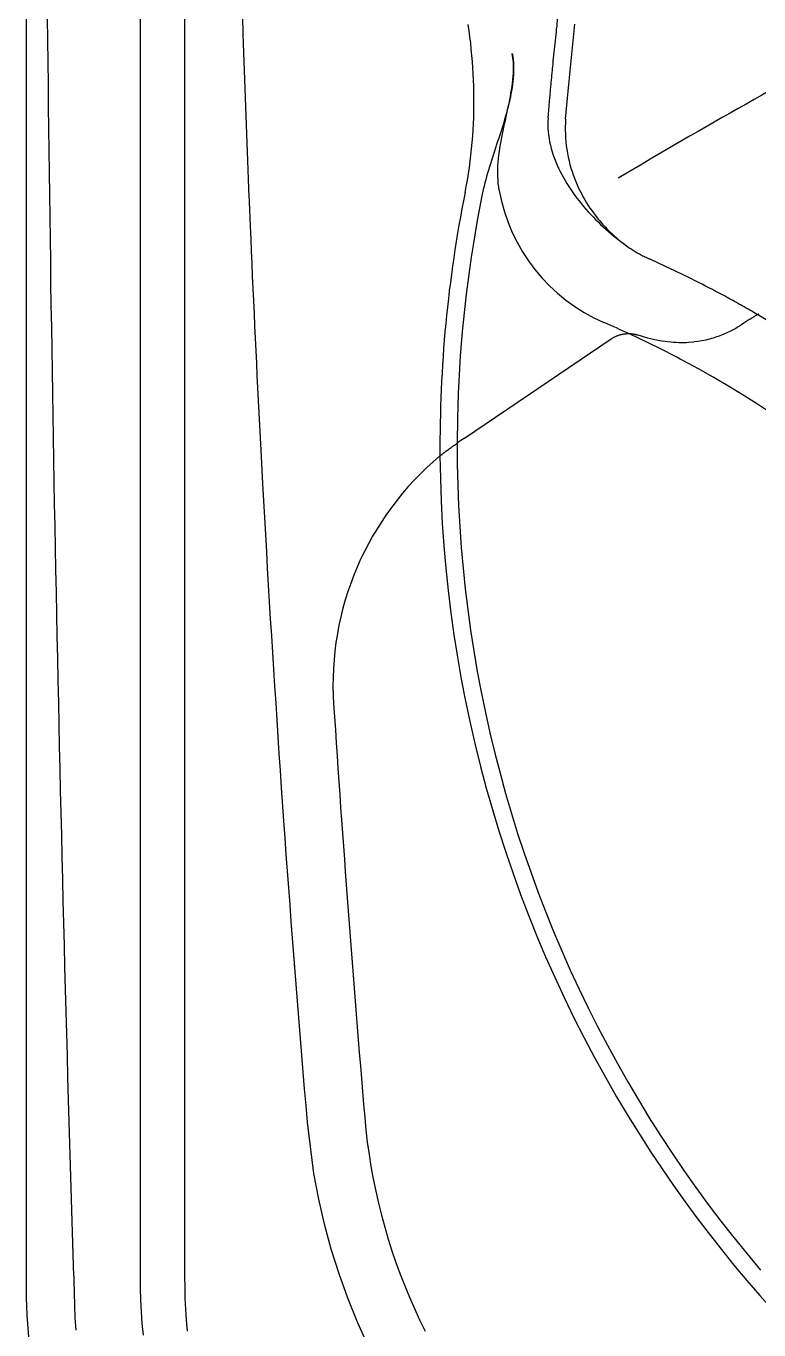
# Model space of a CAD drawing. Extents: x 941 to 1034, y 781 to 934.
# Drawn here: x 941.38 to 953.74, y 812.72 to 834.72 of the extents above; entities that cross this region are included whole.
import ezdxf

# ---------------------------------------------------------------- set-up
doc = ezdxf.new("R2010")
doc.units = 0
doc.header["$MEASUREMENT"] = 0
doc.layers.add('1', color=4, linetype='Continuous')

# ---------------------------------------------------------------- blocks, each defined once
blk = doc.blocks.new('ENVOY')
at = {"layer": '1', "color": 3, "linetype": 'Continuous'}
for p, q in [((1.924, 77.052), (1.924, 12.055)), ((7.393, 26.2), (9.869, 27.874))]:
    blk.add_line(p, q, dxfattribs=at)
at = {"layer": '1', "color": 4}
blk.add_lwpolyline([(93.109, 77.107, 0.414214), (81.109, 89.107), (12, 89.107, 0.414214), (0, 77.107), (0, 12, 0.414214), (12, 0), (81.109, 0, 0.414214), (93.109, 12)], format="xyb", close=True, dxfattribs=at)
at = {"layer": '1', "color": 3, "linetype": 'Continuous'}
for points in [[(2.674, 34.34), (2.674, 32.482), (2.674, 30.625), (2.674, 28.768), (2.674, 26.911), (2.674, 25.054), (2.674, 23.197), (2.674, 21.34), (2.674, 19.482), (2.674, 17.625), (2.674, 15.768), (2.674, 12.054)], [(0.804, 12.058), (0.793, 12.431), (0.782, 12.803), (0.771, 13.175), (0.76, 13.548), (0.749, 13.92), (0.738, 14.293), (0.727, 14.665), (0.717, 15.037), (0.706, 15.41), (0.696, 15.782), (0.686, 16.154), (0.676, 16.527), (0.666, 16.899), (0.656, 17.272), (0.647, 17.644), (0.637, 18.016), (0.628, 18.389), (0.619, 18.761), (0.61, 19.134), (0.601, 19.506), (0.592, 19.878), (0.583, 20.251), (0.575, 20.623), (0.566, 20.996), (0.558, 21.368), (0.55, 21.741), (0.542, 22.113), (0.534, 22.485), (0.526, 22.858), (0.518, 23.23), (0.511, 23.603), (0.504, 23.975), (0.496, 24.348), (0.489, 24.72), (0.482, 25.092), (0.476, 25.465), (0.469, 25.837), (0.462, 26.21), (0.456, 26.582), (0.45, 26.955), (0.444, 27.327), (0.438, 27.7), (0.432, 28.072), (0.426, 28.444), (0.42, 28.817), (0.415, 29.189), (0.41, 29.562), (0.404, 29.934), (0.399, 30.307), (0.394, 30.679), (0.39, 31.052), (0.385, 31.424), (0.381, 31.797), (0.376, 32.169), (0.372, 32.542), (0.368, 32.914), (0.364, 33.287)], [(9.1, 31.581), (9.11, 31.699), (9.12, 31.816), (9.13, 31.933), (9.141, 32.049), (9.152, 32.164), (9.162, 32.279), (9.174, 32.394), (9.185, 32.508), (9.196, 32.621), (9.208, 32.734), (9.22, 32.847), (9.231, 32.959), (9.243, 33.071), (9.255, 33.182)], [(7.404, 30.342), (7.424, 30.447), (7.443, 30.553), (7.46, 30.659), (7.476, 30.765), (7.49, 30.87), (7.503, 30.976), (7.514, 31.082), (7.524, 31.188), (7.532, 31.294), (7.539, 31.4), (7.544, 31.505), (7.549, 31.611), (7.551, 31.716), (7.553, 31.821), (7.553, 31.926), (7.552, 32.031), (7.549, 32.136), (7.546, 32.241), (7.541, 32.345), (7.535, 32.449), (7.527, 32.554), (7.519, 32.658), (7.509, 32.762), (7.498, 32.865), (7.486, 32.969), (7.473, 33.073), (7.458, 33.176)], [(8.887, 32.511), (8.892, 32.561), (8.897, 32.611), (8.902, 32.66), (8.907, 32.709), (8.912, 32.759), (8.917, 32.808), (8.922, 32.857), (8.928, 32.906), (8.933, 32.955), (8.938, 33.004), (8.943, 33.052), (8.948, 33.101), (8.954, 33.15), (8.959, 33.198), (8.964, 33.247), (8.969, 33.295), (8.975, 33.343), (8.98, 33.392), (8.991, 33.488)], [(8.2, 32.691), (8.208, 32.64), (8.214, 32.589), (8.218, 32.537), (8.221, 32.485), (8.221, 32.432), (8.221, 32.38), (8.218, 32.327), (8.215, 32.273), (8.21, 32.22), (8.204, 32.166), (8.196, 32.113), (8.187, 32.059), (8.178, 32.006), (8.167, 31.952), (8.155, 31.898), (8.143, 31.845), (8.13, 31.791), (8.116, 31.738), (8.102, 31.684), (8.087, 31.631), (8.071, 31.578), (8.055, 31.524), (8.039, 31.471), (8.022, 31.418), (8.005, 31.364), (7.988, 31.311), (7.971, 31.258), (7.953, 31.204), (7.936, 31.151), (7.918, 31.098), (7.9, 31.044), (7.883, 30.991), (7.866, 30.937), (7.848, 30.884), (7.831, 30.83), (7.815, 30.776), (7.798, 30.722), (7.782, 30.668), (7.767, 30.614), (7.752, 30.56), (7.738, 30.505), (7.724, 30.45), (7.711, 30.396), (7.687, 30.285)], [(7.98, 30.38), (7.971, 30.439), (7.964, 30.498), (7.959, 30.558), (7.956, 30.618), (7.955, 30.678), (7.956, 30.738), (7.958, 30.798), (7.962, 30.857), (7.967, 30.917), (7.974, 30.976), (7.982, 31.035), (7.99, 31.094), (8, 31.153), (8.01, 31.212), (8.021, 31.27), (8.033, 31.329), (8.045, 31.387), (8.058, 31.445), (8.07, 31.503), (8.083, 31.56), (8.096, 31.618), (8.109, 31.676), (8.121, 31.733), (8.133, 31.79), (8.145, 31.848), (8.157, 31.905), (8.168, 31.962), (8.178, 32.019), (8.187, 32.076), (8.196, 32.133), (8.203, 32.19), (8.209, 32.246), (8.214, 32.303), (8.218, 32.36), (8.219, 32.416), (8.22, 32.472), (8.218, 32.527), (8.214, 32.582), (8.2, 32.691)], [(8.812, 31.691), (8.814, 31.715), (8.816, 31.739), (8.818, 31.762), (8.82, 31.786), (8.822, 31.809), (8.824, 31.832), (8.826, 31.856), (8.828, 31.879), (8.83, 31.903), (8.832, 31.926), (8.834, 31.95), (8.836, 31.974), (8.838, 31.997), (8.84, 32.021), (8.842, 32.045), (8.845, 32.069), (8.847, 32.092), (8.849, 32.116), (8.851, 32.139), (8.853, 32.163), (8.856, 32.186), (8.858, 32.21), (8.86, 32.233), (8.862, 32.256), (8.864, 32.28), (8.867, 32.303), (8.869, 32.326), (8.871, 32.349), (8.873, 32.373), (8.876, 32.396), (8.878, 32.419), (8.88, 32.442), (8.883, 32.465), (8.887, 32.511)], [(12.68, 32.138), (12.546, 32.063), (12.411, 31.988), (12.277, 31.912), (12.142, 31.836), (12.007, 31.76), (11.873, 31.684), (11.738, 31.607), (11.603, 31.53), (11.469, 31.453), (11.334, 31.375), (11.199, 31.298), (11.065, 31.22), (10.93, 31.141), (10.795, 31.062), (10.66, 30.983), (10.525, 30.904), (10.39, 30.824), (10.256, 30.744), (9.986, 30.583)], [(8.166, 31.954), (8.165, 31.948), (8.164, 31.943), (8.163, 31.937), (8.162, 31.932), (8.161, 31.926), (8.16, 31.921), (8.159, 31.915), (8.158, 31.91), (8.156, 31.904), (8.155, 31.899), (8.154, 31.893), (8.153, 31.888), (8.152, 31.882), (8.15, 31.877), (8.149, 31.871), (8.148, 31.866), (8.147, 31.86), (8.145, 31.855), (8.143, 31.844)], [(8.804, 31.605), (8.805, 31.609), (8.805, 31.614), (8.805, 31.618), (8.806, 31.623), (8.806, 31.627), (8.807, 31.631), (8.807, 31.636), (8.807, 31.64), (8.808, 31.644), (8.808, 31.649), (8.808, 31.653), (8.809, 31.657), (8.809, 31.662), (8.809, 31.666), (8.81, 31.67), (8.81, 31.674), (8.81, 31.679), (8.811, 31.683), (8.812, 31.691)], [(8.804, 31.605), (8.801, 31.547), (8.8, 31.489), (8.801, 31.431), (8.805, 31.373), (8.811, 31.315), (8.819, 31.257), (8.83, 31.199), (8.842, 31.142), (8.857, 31.085), (8.873, 31.028), (8.891, 30.972), (8.911, 30.917), (8.933, 30.862), (8.956, 30.807), (8.98, 30.753), (9.006, 30.7), (9.033, 30.647), (9.062, 30.595), (9.091, 30.544), (9.122, 30.493), (9.154, 30.443), (9.187, 30.393), (9.221, 30.344), (9.256, 30.296), (9.291, 30.248), (9.328, 30.201), (9.365, 30.155), (9.403, 30.109), (9.442, 30.064), (9.482, 30.019), (9.522, 29.975), (9.563, 29.932), (9.605, 29.889), (9.647, 29.847), (9.69, 29.805), (9.734, 29.765), (9.778, 29.725), (9.822, 29.685), (9.868, 29.646), (9.913, 29.608), (9.96, 29.571), (10.007, 29.534), (10.054, 29.498), (10.151, 29.428)], [(9.1, 31.581), (9.096, 31.518), (9.094, 31.454), (9.093, 31.39), (9.095, 31.326), (9.098, 31.262), (9.103, 31.198), (9.11, 31.134), (9.119, 31.07), (9.13, 31.006), (9.142, 30.942), (9.157, 30.879), (9.172, 30.818), (9.19, 30.757), (9.208, 30.698), (9.228, 30.64), (9.249, 30.583), (9.271, 30.527), (9.294, 30.472), (9.319, 30.419), (9.344, 30.367), (9.37, 30.317), (9.397, 30.267), (9.424, 30.219), (9.452, 30.172), (9.481, 30.127), (9.51, 30.082), (9.54, 30.04), (9.57, 29.998), (9.63, 29.919)], [(3.768, 30.194), (3.767, 30.198), (3.767, 30.201), (3.767, 30.205), (3.767, 30.208), (3.767, 30.212), (3.767, 30.216), (3.767, 30.219), (3.766, 30.223), (3.766, 30.226), (3.766, 30.23), (3.766, 30.234), (3.766, 30.237), (3.766, 30.241), (3.766, 30.244), (3.765, 30.248), (3.765, 30.252), (3.765, 30.255), (3.765, 30.259), (3.765, 30.266)], [(7.687, 30.285), (7.647, 30.079), (7.608, 29.873), (7.572, 29.666), (7.538, 29.458), (7.506, 29.251), (7.476, 29.043), (7.448, 28.835), (7.422, 28.626), (7.398, 28.418), (7.376, 28.209), (7.356, 28), (7.338, 27.791), (7.322, 27.581), (7.309, 27.372), (7.297, 27.162), (7.287, 26.952), (7.28, 26.743), (7.274, 26.533), (7.269, 26.113)], [(9.63, 29.919), (9.653, 29.891), (9.676, 29.864), (9.699, 29.837), (9.723, 29.81), (9.747, 29.783), (9.771, 29.757), (9.796, 29.731), (9.821, 29.705), (9.847, 29.68), (9.873, 29.655), (9.899, 29.631), (9.926, 29.606), (9.953, 29.583), (9.98, 29.559), (10.008, 29.536), (10.036, 29.514), (10.064, 29.492), (10.093, 29.47), (10.151, 29.428)], [(10.151, 29.428), (10.168, 29.416), (10.185, 29.405), (10.202, 29.393), (10.22, 29.382), (10.237, 29.371), (10.255, 29.36), (10.272, 29.349), (10.29, 29.338), (10.308, 29.328), (10.326, 29.317), (10.344, 29.307), (10.362, 29.297), (10.38, 29.287), (10.398, 29.278), (10.417, 29.268), (10.435, 29.259), (10.454, 29.25), (10.472, 29.241), (10.51, 29.223)], [(11.691, 28.644), (11.633, 28.675), (11.575, 28.706), (11.516, 28.736), (11.458, 28.766), (11.4, 28.796), (11.341, 28.826), (11.282, 28.856), (11.224, 28.885), (11.165, 28.915), (11.106, 28.944), (11.047, 28.973), (10.987, 29.001), (10.928, 29.03), (10.869, 29.058), (10.809, 29.086), (10.749, 29.114), (10.69, 29.141), (10.63, 29.169), (10.51, 29.223)], [(12.336, 28.285), (12.304, 28.303), (12.272, 28.322), (12.24, 28.34), (12.208, 28.359), (12.176, 28.377), (12.144, 28.395), (12.111, 28.413), (12.079, 28.432), (12.047, 28.45), (12.015, 28.468), (11.983, 28.486), (11.95, 28.503), (11.918, 28.521), (11.886, 28.539), (11.853, 28.557), (11.821, 28.574), (11.788, 28.592), (11.756, 28.61), (11.691, 28.644)], [(12.336, 28.285), (12.33, 28.281), (12.323, 28.277), (12.315, 28.272), (12.306, 28.267), (12.296, 28.261), (12.285, 28.254), (12.274, 28.247), (12.262, 28.239), (12.249, 28.231), (12.235, 28.222), (12.221, 28.213), (12.206, 28.203), (12.19, 28.193), (12.174, 28.183), (12.157, 28.172), (12.14, 28.161), (12.123, 28.149), (12.105, 28.137), (12.067, 28.113)], [(12.336, 28.285), (12.336, 28.285), (12.337, 28.286), (12.338, 28.286), (12.339, 28.287), (12.34, 28.287), (12.341, 28.288), (12.342, 28.288), (12.343, 28.289), (12.344, 28.289), (12.345, 28.29), (12.346, 28.29), (12.347, 28.291), (12.348, 28.292), (12.349, 28.292), (12.349, 28.293), (12.35, 28.293), (12.351, 28.294), (12.352, 28.294), (12.353, 28.295), (12.354, 28.295), (12.355, 28.296), (12.356, 28.296), (12.357, 28.297), (12.358, 28.297), (12.359, 28.298), (12.36, 28.298)], [(13.073, 27.832), (12.336, 28.285)], [(9.869, 27.874), (9.877, 27.88), (9.886, 27.886), (9.895, 27.891), (9.904, 27.896), (9.913, 27.901), (9.923, 27.906), (9.932, 27.911), (9.941, 27.915), (9.951, 27.92), (9.96, 27.924), (9.97, 27.928), (9.98, 27.931), (9.989, 27.935), (9.999, 27.938), (10.009, 27.941), (10.019, 27.944), (10.029, 27.947), (10.039, 27.949), (10.049, 27.952), (10.06, 27.954), (10.07, 27.956), (10.08, 27.957), (10.09, 27.959), (10.101, 27.96), (10.111, 27.961), (10.122, 27.962), (10.132, 27.963), (10.142, 27.964), (10.163, 27.964)], [(10.163, 27.964), (10.17, 27.964), (10.177, 27.964), (10.185, 27.963), (10.192, 27.963), (10.199, 27.963), (10.207, 27.962), (10.214, 27.961), (10.222, 27.96), (10.23, 27.959), (10.237, 27.958), (10.245, 27.957), (10.253, 27.956), (10.261, 27.954), (10.269, 27.953), (10.277, 27.951), (10.285, 27.949), (10.293, 27.947), (10.302, 27.945), (10.318, 27.94)], [(10.318, 27.94), (10.373, 27.923), (10.426, 27.908), (10.478, 27.894), (10.53, 27.881), (10.581, 27.869), (10.631, 27.859), (10.681, 27.849), (10.73, 27.841), (10.778, 27.834), (10.825, 27.828), (10.872, 27.823), (10.917, 27.819), (10.963, 27.816), (11.007, 27.815), (11.051, 27.814), (11.094, 27.814), (11.136, 27.815), (11.178, 27.817), (11.259, 27.823)], [(12.067, 28.113), (12.049, 28.101), (12.03, 28.089), (12.01, 28.076), (11.99, 28.064), (11.969, 28.052), (11.947, 28.04), (11.925, 28.028), (11.903, 28.016), (11.879, 28.004), (11.856, 27.992), (11.831, 27.98), (11.806, 27.969), (11.781, 27.958), (11.755, 27.947), (11.728, 27.936), (11.701, 27.925), (11.674, 27.915), (11.645, 27.906), (11.616, 27.896), (11.587, 27.887), (11.557, 27.878), (11.527, 27.87), (11.496, 27.863), (11.464, 27.855), (11.432, 27.849), (11.399, 27.842), (11.365, 27.837), (11.33, 27.831), (11.259, 27.823)], [(6.981, 25.9), (6.995, 25.912), (7.009, 25.923), (7.024, 25.934), (7.038, 25.945), (7.052, 25.956), (7.066, 25.967), (7.081, 25.978), (7.095, 25.989), (7.11, 25.999), (7.124, 26.01), (7.138, 26.021), (7.153, 26.031), (7.167, 26.042), (7.182, 26.052), (7.196, 26.062), (7.211, 26.073), (7.226, 26.083), (7.24, 26.093), (7.269, 26.113)], [(7.269, 26.113), (7.271, 25.761), (7.279, 25.409), (7.293, 25.058), (7.313, 24.706), (7.338, 24.355), (7.369, 24.005), (7.406, 23.655), (7.448, 23.306), (7.496, 22.957), (7.55, 22.61), (7.61, 22.263), (7.675, 21.917), (7.746, 21.572), (7.823, 21.229), (7.905, 20.886), (7.993, 20.545), (8.087, 20.206), (8.186, 19.868), (8.29, 19.531), (8.401, 19.196), (8.517, 18.863), (8.638, 18.531), (8.765, 18.202), (8.897, 17.874), (9.035, 17.549), (9.178, 17.225), (9.326, 16.905), (9.48, 16.586), (9.639, 16.27), (9.803, 15.957), (9.972, 15.646), (10.146, 15.339), (10.326, 15.034), (10.51, 14.732), (10.7, 14.433), (10.894, 14.137), (11.093, 13.845), (11.297, 13.556), (11.506, 13.27), (11.719, 12.988), (11.937, 12.71), (12.159, 12.435), (12.386, 12.164)], [(5.711, 14.74), (5.731, 14.531), (5.755, 14.323), (5.784, 14.115), (5.817, 13.908), (5.855, 13.702), (5.897, 13.497), (5.943, 13.292), (5.994, 13.089), (6.048, 12.887), (6.107, 12.686), (6.17, 12.487), (6.238, 12.289), (6.309, 12.092), (6.385, 11.897), (6.465, 11.704), (6.549, 11.512), (6.637, 11.323), (6.729, 11.134)], [(0.804, 12.058), (0.806, 11.989), (0.807, 11.919), (0.809, 11.848), (0.81, 11.777), (0.812, 11.707), (0.814, 11.637), (0.816, 11.567), (0.819, 11.498), (0.822, 11.428), (0.825, 11.359), (0.829, 11.289), (0.834, 11.22), (0.838, 11.151)], [(1.924, 12.055), (1.926, 11.857), (1.932, 11.658), (1.942, 11.459), (1.955, 11.261), (1.973, 11.063)], [(2.674, 12.054), (2.675, 11.87), (2.68, 11.685), (2.689, 11.501), (2.702, 11.317), (2.719, 11.132)]]:
    blk.add_lwpolyline(points, dxfattribs=at)
at = {"layer": '1', "color": 2, "linetype": 'Continuous'}
for points in [[(3.765, 30.266), (3.759, 30.419), (3.752, 30.571), (3.746, 30.724), (3.74, 30.876), (3.735, 31.029), (3.729, 31.182), (3.723, 31.334), (3.717, 31.487), (3.712, 31.639), (3.706, 31.792), (3.701, 31.945), (3.695, 32.097), (3.69, 32.25), (3.685, 32.402), (3.679, 32.555), (3.674, 32.708), (3.669, 32.86), (3.664, 33.013), (3.654, 33.318)], [(3.964, 25.996), (3.953, 26.206), (3.942, 26.416), (3.931, 26.626), (3.92, 26.836), (3.91, 27.046), (3.9, 27.255), (3.889, 27.465), (3.879, 27.675), (3.869, 27.885), (3.859, 28.095), (3.85, 28.305), (3.84, 28.515), (3.831, 28.725), (3.821, 28.934), (3.812, 29.144), (3.803, 29.354), (3.794, 29.564), (3.785, 29.774), (3.768, 30.194)], [(4.31, 20.306), (4.29, 20.59), (4.271, 20.875), (4.252, 21.159), (4.233, 21.444), (4.215, 21.728), (4.196, 22.012), (4.178, 22.297), (4.16, 22.581), (4.143, 22.866), (4.125, 23.15), (4.108, 23.435), (4.091, 23.719), (4.074, 24.004), (4.058, 24.289), (4.042, 24.573), (4.025, 24.858), (4.01, 25.142), (3.994, 25.427), (3.964, 25.996)], [(4.745, 14.658), (4.721, 14.94), (4.697, 15.222), (4.674, 15.504), (4.651, 15.787), (4.628, 16.069), (4.605, 16.351), (4.582, 16.634), (4.56, 16.916), (4.538, 17.198), (4.516, 17.481), (4.494, 17.763), (4.473, 18.046), (4.452, 18.328), (4.431, 18.611), (4.41, 18.893), (4.389, 19.176), (4.369, 19.458), (4.349, 19.741), (4.31, 20.306)], [(5.77, 10.887), (5.59, 11.285), (5.425, 11.689), (5.278, 12.099), (5.146, 12.515), (5.032, 12.936), (4.935, 13.361), (4.854, 13.79), (4.745, 14.658)]]:
    blk.add_lwpolyline(points, dxfattribs=at)
at = {"layer": '1', "color": 3, "linetype": 'Continuous'}
for centre, radius, start, end in [((10.934, 30.905), 3, 190.0897, 246.6449), ((28.728, 26.072), 21.748, 168.6765, 180.4521), ((2.569, 11.533), 18.101, 65.1929, 66.6449), ((2.569, 11.533), 18.101, 61.9188, 65.1929), ((2.569, 11.533), 18.101, 5.0815, 61.9188), ((10.207, 22.04), 5.022, 124.0757, 125.8017), ((10.207, 22.04), 5.031, 129.8874, 183.7239), ((28.728, 26.072), 21.748, 180.4521, 212.3417), ((354.667, 44.46), 350.219, 183.72389, 184.86797), ((28.728, 26.072), 21.748, 212.3417, 240.7912)]:
    blk.add_arc(centre, radius, start, end, dxfattribs=at)

msp = doc.modelspace()

# ---------------------------------------------------------------- block references
at = {"layer": '1'}
msp.add_blockref('ENVOY', (941.378, 801.568), dxfattribs=at)

doc.saveas('drawing.dxf')
